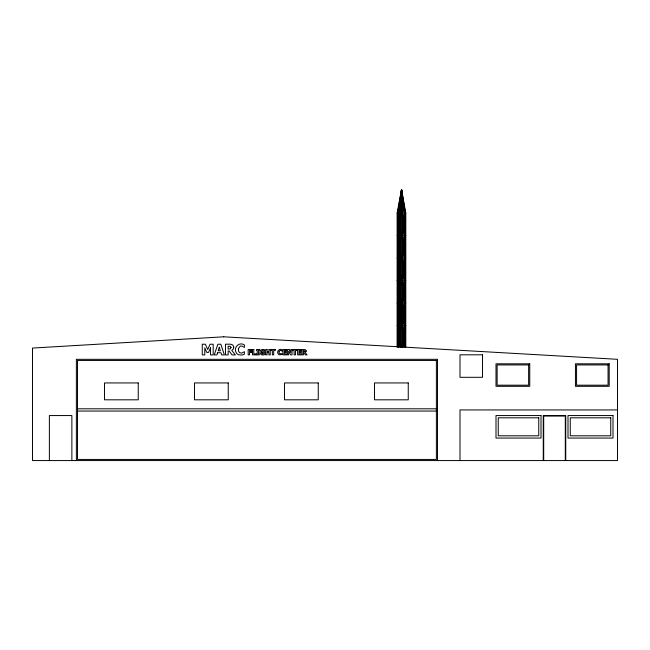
<?xml version="1.0" encoding="UTF-8"?>
<svg xmlns="http://www.w3.org/2000/svg" width="650" height="650" viewBox="0 0 650 650"><rect width="100%" height="100%" fill="white"/><g stroke="black" fill="none" stroke-linecap="round" stroke-linejoin="round"><path stroke-width="0.97" d="M397.101 347.084L397.118 213.062L401.537 189.434L405.803 213.062L405.795 347.084M399.181 347.084L399.197 213.062L401.537 189.434L405.356 213.062L405.34 347.084M400.481 347.084L400.489 213.062L401.537 189.434L404.463 213.062L404.446 324.301L402.041 303.062L404.446 281.686M401.017 211.941L401.001 346.938L398.767 326.536M402.041 303.062L402.041 347.084M402.553 347.084L402.569 213.062L401.537 189.434L397.637 213.062L397.621 347.084M403.991 347.084L404.007 213.062L401.537 189.434L398.678 213.062L398.661 347.084M402.041 281.686L404.446 303.062L404.446 347.084M398.775 233.521L401.009 213.062L401.537 189.434L401.798 201.248M398.783 234.593L401.009 214.191M398.775 256.019L401.009 235.56L398.783 214.037M398.783 257.091L401.009 236.689M398.767 278.517L401.001 258.066L398.783 236.535M398.775 279.589L401.001 259.188M398.767 301.015L401.001 280.564L398.767 260.106M398.767 302.088L401.001 281.686M398.767 323.513L401.001 303.062L398.767 282.612M398.767 324.594L401.001 304.184M398.759 346.019L401.001 325.561L398.767 305.11M398.767 347.092L401.001 326.69M402.049 234.439L404.454 213.062M404.454 214.191L402.049 235.56L404.454 256.799M402.049 256.937L404.454 235.56L402.049 214.191M404.454 236.689L402.049 258.066L404.446 279.305M402.041 279.435L404.446 258.066L402.049 236.689M404.446 259.188L402.041 280.564L404.446 301.803M402.041 301.941L404.446 280.564L402.041 259.188M404.446 303.062L402.041 324.439L402.049 213.062L401.537 189.434L401.537 191.685M404.446 304.184L402.041 325.561L404.446 346.799M402.041 346.938L404.446 325.561L402.041 304.184M402.147 347.092L404.446 326.69M397.118 213.062L399.197 213.062M400.489 213.062L402.577 213.062M404.007 213.062L405.811 213.062M397.118 235.56L399.197 235.56M400.489 235.56L402.569 235.56M404.007 235.56L405.803 235.56M397.109 258.066L399.197 258.066M400.481 258.066L402.569 258.066M403.999 258.066L405.803 258.066M397.101 280.564L399.189 280.564M400.481 280.564L402.561 280.564M403.991 280.564L405.795 280.564M397.101 303.062L399.181 303.062M400.481 303.062L402.561 303.062M403.991 303.062L405.795 303.062M397.101 325.561L399.181 325.561M400.481 325.561L402.553 325.561M403.991 325.561L405.795 325.561M77.496 408.809L436.378 408.809M617.5 409.939L459.997 409.939L459.997 460.566M77.496 411.06L436.378 411.06M402.049 213.062L404.454 234.301M402.041 326.69L404.332 347.092M398.775 259.033L401.001 279.435M398.767 281.531L401.001 301.941M398.767 304.037L401.001 324.439M398.759 327.608L400.896 347.092M565.752 460.566L565.752 415.561L543.254 415.561L543.254 460.566M565.297 460.566L565.297 416.016L543.701 416.016L543.701 460.566M437.499 460.566L437.499 359.312L76.375 359.312L76.375 460.566M71.874 460.566L71.874 415.561L49.376 415.561L49.376 460.566M238.363 348.701L238.566 351.268L239.704 352.706L241.735 353.08L244.392 351.691L244.392 354.209L241.971 355.046L238.607 354.762A4.542 4.542 0 0 1 236.324 352.869C232.96 347.669 239.232 341.388 244.392 344.906L244.392 347.457L242.141 346.182A2.998 2.998 0 0 0 240.134 346.198L238.363 348.701M279.086 351.756C278.135 355.501 282.929 352.259 282.1 354.51L279.207 354.786A2.275 2.275 0 0 1 278.07 353.844C276.388 351.244 279.524 348.099 282.1 349.863L282.1 351.138L280.979 350.496A1.495 1.495 0 0 0 279.971 350.504L279.086 351.756M261.324 351.756C260.423 353.299 263.9 355.274 263.388 352.934L262.348 352.934L262.348 351.926L264.688 351.926L264.688 354.559C262.291 356.021 258.871 353.909 260.098 351.057A2.454 2.454 0 0 1 261.064 349.838L262.706 349.416A3.867 3.867 0 0 1 264.664 349.887C265.493 352.536 261.503 348.709 261.324 351.756M233.797 347.157L233.236 349.156L231.757 350.374L235.357 354.916L232.082 354.916L229.101 351L228.142 351L228.142 354.916L225.469 354.916L225.469 344.224C228.02 344.386 233.594 343.078 233.797 347.157M306.28 350.984L305.264 352.592L307.06 354.868L305.427 354.868L303.932 352.901L303.452 352.901L303.452 354.868L302.12 354.868L302.12 349.521L305.362 349.659L306.28 350.984M231.034 347.498L230.222 348.896L228.142 349.074L228.142 346.19L230.368 346.352L231.034 347.498M304.899 351.154L304.493 351.853L303.452 351.942L303.452 350.504L304.899 351.154M217.612 352.739L216.938 354.916L214.248 354.916L217.856 344.224L220.789 344.224L224.404 354.916L221.642 354.916L220.967 352.739L217.612 352.739M219.286 347.271L218.197 350.797L220.382 350.797L219.286 347.271M210.511 347.831L208.561 352.406L206.732 352.406L204.782 347.831L204.782 354.916L202.256 354.916L202.256 344.224L205.351 344.224L207.724 349.505L210.088 344.224L213.184 344.224L213.184 354.916L210.511 354.916L210.511 347.831M223.746 336.814L32.5 348.059L32.5 460.566L617.5 460.566L617.5 359.312L223.746 336.814M251.761 349.521L248.178 349.521L248.178 354.868L249.519 354.868L249.519 352.568L251.582 352.568L251.582 351.544L249.519 351.544L249.519 350.537L251.761 350.537L251.761 349.521M253.801 349.521L252.452 349.521L252.452 354.868L256.027 354.868L256.027 353.844L253.801 353.844L253.801 349.521M259.326 349.521L256.449 349.521L256.449 350.456L257.213 350.456L257.213 353.933L256.449 353.933L256.449 354.868L259.326 354.868L259.326 353.933L258.562 353.933L258.562 350.456L259.326 350.456L259.326 349.521M267.044 349.521L265.704 349.521L265.704 354.868L267.044 354.868L267.044 352.495L268.873 352.495L268.873 354.868L270.213 354.868L270.213 349.521L268.873 349.521L268.873 351.479L267.044 351.479L267.044 349.521M275.275 349.521L270.766 349.521L270.766 350.537L272.35 350.537L272.35 354.868L273.691 354.868L273.691 350.537L275.275 350.537L275.275 349.521M286.512 349.521L282.888 349.521L282.888 354.868L286.512 354.868L286.512 353.844L284.229 353.844L284.229 352.495L286.333 352.495L286.333 351.479L284.229 351.479L284.229 350.537L286.512 350.537L286.512 349.521M289.063 349.521L287.414 349.521L287.414 354.868L288.649 354.868L288.649 351.138L290.704 354.868L292.004 354.868L292.004 349.521L290.769 349.521L290.769 352.584L289.063 349.521M297.034 349.521L292.533 349.521L292.533 350.537L294.117 350.537L294.117 354.868L295.457 354.868L295.457 350.537L297.034 350.537L297.034 349.521M301.21 349.521L297.586 349.521L297.586 354.868L301.21 354.868L301.21 353.844L298.927 353.844L298.927 352.495L301.031 352.495L301.031 351.479L298.927 351.479L298.927 350.537L301.21 350.537L301.21 349.521M482.503 354.811L459.997 354.811L459.997 377.309L482.503 377.309L482.503 354.811M436.378 360.441L77.496 360.441L77.496 459.436L436.378 459.436L436.378 360.441M529.75 363.813L495.999 363.813L495.999 386.311L529.75 386.311L529.75 363.813M609.196 363.813L575.445 363.813L575.445 386.311L609.196 386.311L609.196 363.813M528.629 364.934L497.128 364.934L497.128 385.19L528.629 385.19L528.629 364.934M608.067 364.934L576.566 364.934L576.566 385.19L608.067 385.19L608.067 364.934M138.247 382.939L104.504 382.939L104.504 399.815L138.247 399.815L138.247 382.939M228.248 382.939L194.496 382.939L194.496 399.815L228.248 399.815L228.248 382.939M318.248 382.939L284.497 382.939L284.497 399.815L318.248 399.815L318.248 382.939M408.249 382.939L374.498 382.939L374.498 399.815L408.249 399.815L408.249 382.939M541.003 415.561L495.999 415.561L495.999 438.059L541.003 438.059L541.003 415.561M612.999 415.561L568.003 415.561L568.003 438.059L612.999 438.059L612.999 415.561M538.753 417.812L498.249 417.812L498.249 435.809L538.753 435.809L538.753 417.812M610.748 417.812L570.253 417.812L570.253 435.809L610.748 435.809L610.748 417.812"/></g></svg>
